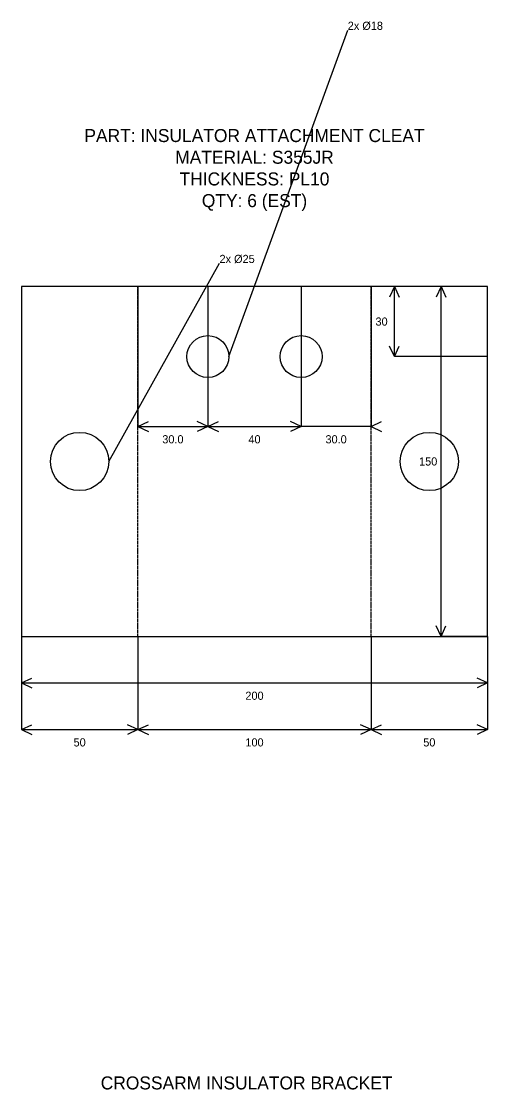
# Model space of a CAD drawing. Header units: millimetres. Extents: x 140 to 2325, y -1031 to 441.
# Drawn here: x 1140 to 1340, y -55.7 to 402.5 of the extents above; entities that cross this region are included whole.
import ezdxf

# ---------------------------------------------------------------- set-up
doc = ezdxf.new("R2010")
doc.units = ezdxf.units.MM
doc.linetypes.add('DASHED', pattern=[1.524, 1.27, -0.254])

msp = doc.modelspace()

# ---------------------------------------------------------------- linework, layer by layer
at = {"layer": 'ANNOTATION'}
for p, q in [((1229, 258.71), (1280, 398.71)), ((1177.5, 213.71), (1225, 298.71))]:
    msp.add_line(p, q, dxfattribs=at)
at = {"layer": 'DIMENSION'}
for p, q in [((1190, 288.71), (1190, 228.71)), ((1220, 288.71), (1220, 228.71)), ((1220, 288.71), (1220, 228.71)), ((1260, 288.71), (1260, 228.71)), ((1260, 288.71), (1260, 228.71)), ((1290, 288.71), (1290, 228.71)), ((1300, 288.71), (1297.89, 284.18)), ((1340, 288.71), (1300, 288.71)), ((1300, 258.71), (1300, 288.71)), ((1300, 288.71), (1302.11, 284.18)), ((1320, 288.71), (1317.89, 284.18)), ((1340, 288.71), (1320, 288.71)), ((1320, 138.71), (1320, 288.71)), ((1320, 288.71), (1322.11, 284.18)), ((1300, 258.71), (1297.89, 263.24)), ((1300, 258.71), (1302.11, 263.24)), ((1340, 258.71), (1300, 258.71)), ((1190, 228.71), (1194.53, 230.82)), ((1220, 228.71), (1215.47, 230.82)), ((1220, 228.71), (1224.53, 230.82)), ((1260, 228.71), (1255.47, 230.82)), ((1260, 228.71), (1255.47, 230.82)), ((1290, 228.71), (1294.53, 230.82)), ((1190, 228.71), (1220, 228.71)), ((1190, 228.71), (1194.53, 226.6)), ((1220, 228.71), (1215.47, 226.6)), ((1220, 228.71), (1260, 228.71)), ((1220, 228.71), (1224.53, 226.6)), ((1260, 228.71), (1255.47, 226.6)), ((1260, 228.71), (1255.47, 226.6)), ((1290, 228.71), (1260, 228.71)), ((1290, 228.71), (1294.53, 226.6)), ((1320, 138.71), (1317.89, 143.24)), ((1320, 138.71), (1322.11, 143.24)), ((1140, 138.71), (1140, 118.71)), ((1140, 138.71), (1140, 98.71)), ((1190, 138.71), (1190, 98.71)), ((1190, 138.71), (1190, 98.71)), ((1290, 138.71), (1290, 98.71)), ((1290, 138.71), (1290, 98.71)), ((1340, 138.71), (1320, 138.71)), ((1340, 138.71), (1340, 118.71)), ((1340, 138.71), (1340, 98.71)), ((1140, 118.71), (1144.53, 120.82)), ((1340, 118.71), (1335.47, 120.82)), ((1140, 118.71), (1340, 118.71)), ((1140, 118.71), (1144.53, 116.6)), ((1340, 118.71), (1335.47, 116.6)), ((1140, 98.71), (1144.53, 100.82)), ((1190, 98.71), (1185.47, 100.82)), ((1190, 98.71), (1194.53, 100.82)), ((1290, 98.71), (1285.47, 100.82)), ((1290, 98.71), (1294.53, 100.82)), ((1340, 98.71), (1335.47, 100.82)), ((1140, 98.71), (1190, 98.71)), ((1140, 98.71), (1144.53, 96.6)), ((1190, 98.71), (1185.47, 96.6)), ((1190, 98.71), (1290, 98.71)), ((1190, 98.71), (1194.53, 96.6)), ((1290, 98.71), (1285.47, 96.6)), ((1290, 98.71), (1340, 98.71)), ((1290, 98.71), (1294.53, 96.6)), ((1340, 98.71), (1335.47, 96.6))]:
    msp.add_line(p, q, dxfattribs=at)
at = {"layer": 'GEOMETRY', "linetype": 'DASHED'}
for p, q in [((1190, 138.71), (1190, 288.71)), ((1290, 138.71), (1290, 288.71))]:
    msp.add_line(p, q, dxfattribs=at)
at = {"layer": 'GEOMETRY'}
msp.add_lwpolyline([(1140, 138.71), (1190, 138.71), (1290, 138.71), (1340, 138.71), (1340, 288.71), (1290, 288.71), (1190, 288.71), (1140, 288.71)], close=True, dxfattribs=at)
for centre, radius in [((1220, 258.71), 9), ((1260, 258.71), 9), ((1165, 213.71), 12.5), ((1315, 213.71), 12.5)]:
    msp.add_circle(centre, radius, dxfattribs=at)

# ---------------------------------------------------------------- texts
at = {"layer": 'ANNOTATION'}
for s, insert, char_height, attachment_point in [('2x Ø18', (1280, 398.71), 3.5, 7), ('PART: INSULATOR ATTACHMENT CLEAT\\PMATERIAL: S355JR\\PTHICKNESS: PL10\\PQTY: 6 (EST)', (1240, 338.71), 5.58, 5), ('2x Ø25', (1225, 298.71), 3.5, 7), ('30', (1294.5, 273.71), 3.5, 5), ('30.0', (1205, 223.21), 3.5, 5), ('40', (1240, 223.21), 3.5, 5), ('30.0', (1275, 223.21), 3.5, 5), ('150', (1314.5, 213.71), 3.5, 5), ('200', (1240, 113.21), 3.5, 5), ('50', (1165, 93.21), 3.5, 5), ('100', (1240, 93.21), 3.5, 5), ('50', (1315, 93.21), 3.5, 5), ('CROSSARM INSULATOR BRACKET', (1236.63, -52.88), 5.5786, 5)]:
    msp.add_mtext(s, dxfattribs=dict(at, insert=insert, char_height=char_height, attachment_point=attachment_point))

doc.saveas('drawing.dxf')
